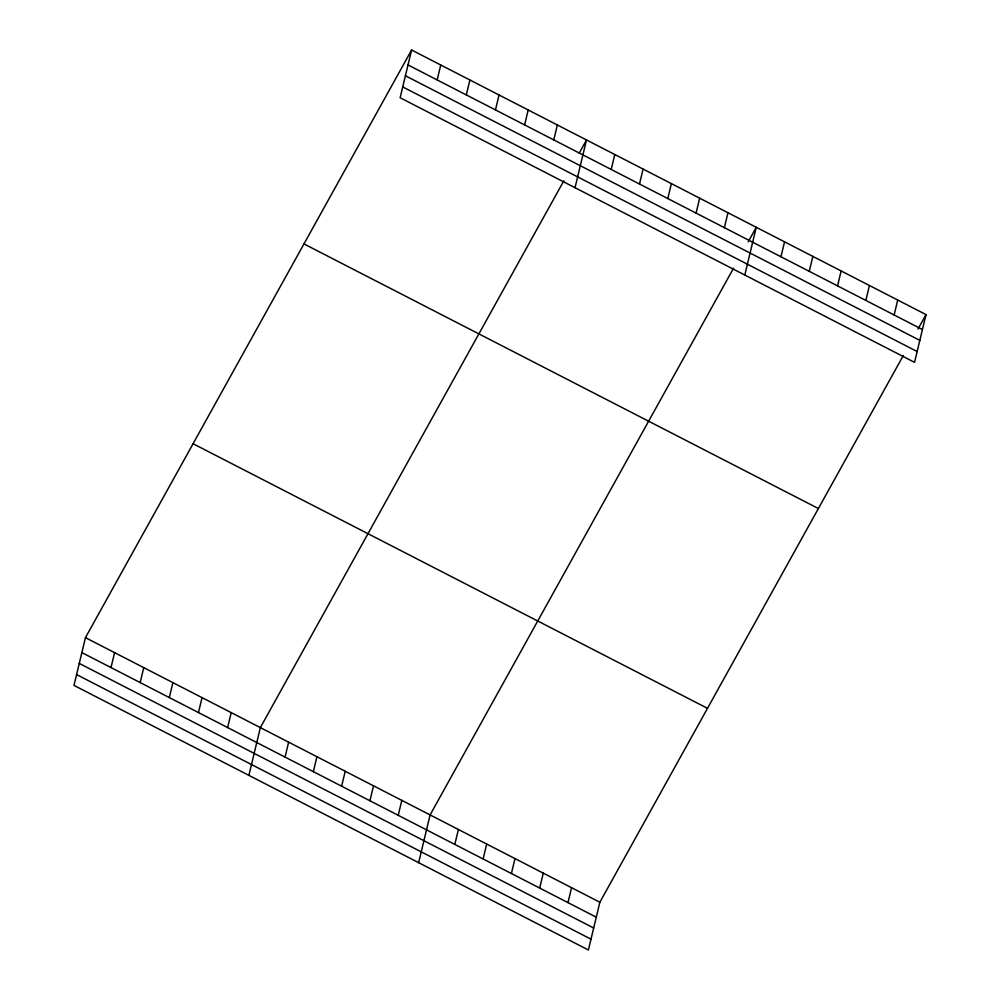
<?xml version="1.0" encoding="UTF-8"?>
<svg xmlns="http://www.w3.org/2000/svg" width="1000" height="1000" viewBox="0 0 1000 1000"><rect width="100%" height="100%" fill="white"/><g stroke="black" fill="none" stroke-linecap="round" stroke-linejoin="round"><path stroke-width="1.5" d="M411.6 50L400.138 97.75L914.55 362.35L926.012 314.6L411.6 50L85.45 637.65L73.987 685.4L588.4 950L599.862 902.25L903.325 355.5M111.013 667.575L114.6 652.638M140.162 682.575L143.75 667.638M169.312 697.562L172.9 682.625M198.463 712.562L202.05 697.625M227.613 727.55L231.2 712.613M248.888 775.362L260.35 727.613L563.812 180.863M437.163 79.925L440.75 65M285.05 757.1L288.637 742.163M466.312 94.925L469.9 79.987M313.35 771.65L316.938 756.712M495.462 109.913L499.05 94.987M341.637 786.2L345.225 771.263M524.612 124.913L528.2 109.975M369.938 800.763L373.525 785.825M553.763 139.9L557.35 124.975M398.225 815.312L401.812 800.375M575.037 187.725L586.5 139.963L579.188 153.15M418.638 862.688L430.1 814.925L733.562 268.175M611.213 169.45L614.8 154.512M454.812 844.412L458.4 829.475M639.5 184L643.088 169.075M483.1 858.975L486.688 844.038M667.8 198.562L671.388 183.625M511.4 873.525L514.987 858.587M696.087 213.113L699.675 198.175M539.688 888.075L543.275 873.138M724.388 227.662L727.962 212.725M567.987 902.625L571.562 887.688M744.8 275.038L756.263 227.288L748.213 241.788M780.962 256.775L784.55 241.838M809.262 271.325L812.85 256.388M837.55 285.875L841.137 270.938M865.85 300.425L869.425 285.487M894.137 314.988L897.725 300.05M917.962 329.113L926.012 314.6M408.013 64.938L922.425 329.538M405.412 75.763L919.825 340.363M402.738 86.925L917.15 351.525M303.975 243.925L818.388 508.525M193.075 443.725L707.487 708.325M85.45 637.65L599.862 902.25M81.862 652.588L596.275 917.175M79.262 663.413L593.675 928.012M76.588 674.575L591 939.175"/></g></svg>
